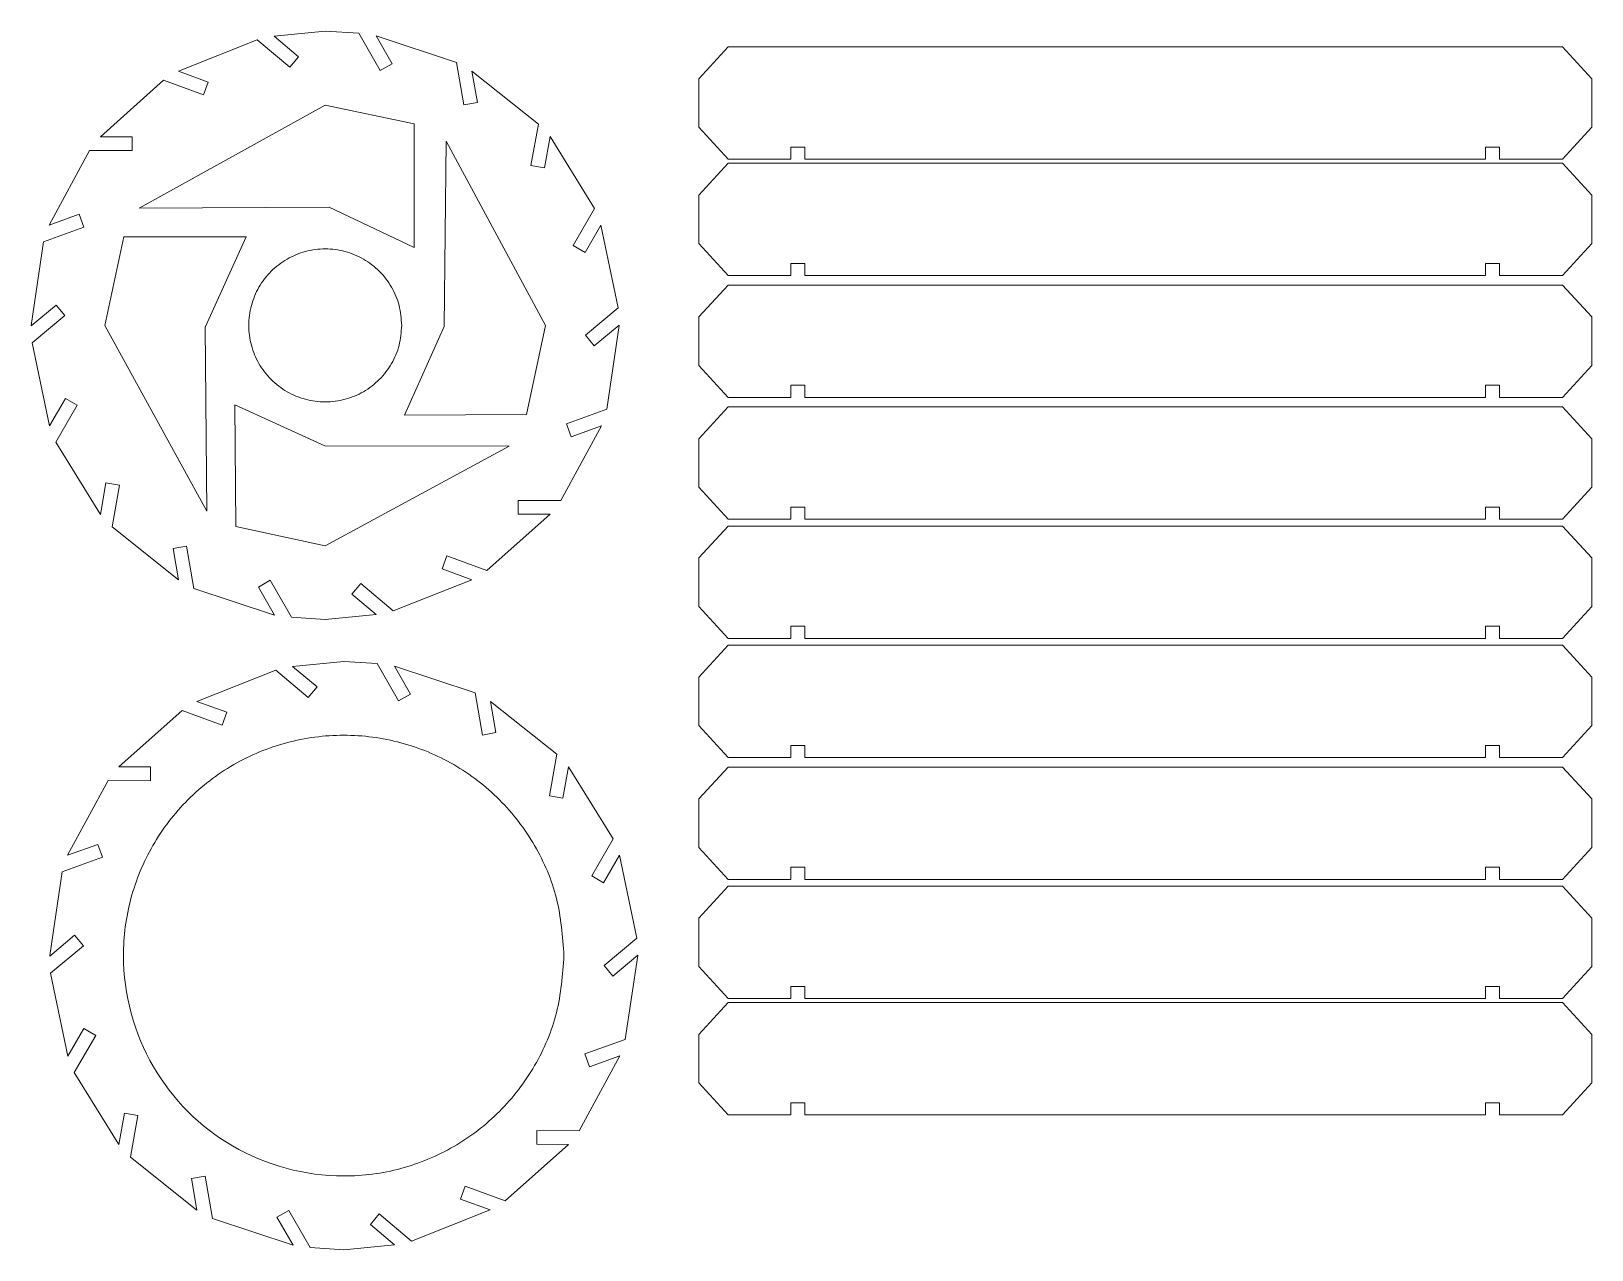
# Model space of a CAD drawing. Header units: millimetres. Extents: x -85 to 1339, y -587 to 117.
# Drawn here: x -85 to 817, y -587 to 117 of the extents above; entities that cross this region are included whole.
import ezdxf

# ---------------------------------------------------------------- set-up
doc = ezdxf.new("R2010")
doc.units = ezdxf.units.MM
doc.header["$MEASUREMENT"] = 0
doc.layers.add('Layer_1', color=7, linetype='Continuous')

msp = doc.modelspace()

# ---------------------------------------------------------------- linework, layer by layer
at = {"layer": 'Layer_1', "color": 5, "lineweight": 9}
for points in [[(85.2178, 117.0217), (85.2178, 117.0217), (55.7163, 114.1577), (55.7163, 114.1577), (55.7163, 114.1577), (55.7163, 114.1577), (69.8038, 102.2874), (69.8038, 102.2874), (69.8038, 102.2874), (69.8038, 102.2874), (64.696, 96.2249), (64.696, 96.2249), (64.696, 96.2249), (64.696, 96.2249), (45.91, 112.0545), (45.91, 112.0545), (45.91, 112.0545), (45.91, 112.0545), (0.4428, 93.9655), (0.4428, 93.9655), (0.4428, 93.9655), (0.4428, 93.9655), (17.6553, 87.6608), (17.6553, 87.6608), (17.6553, 87.6608), (17.6553, 87.6608), (14.9288, 80.217), (14.9288, 80.217), (14.9288, 80.217), (14.9288, 80.217), (-8.1509, 88.6717), (-8.1509, 88.6717), (-8.1509, 88.6717), (-8.1509, 88.6717), (-44.7322, 56.117), (-44.7322, 56.117), (-44.7322, 56.117), (-44.7322, 56.117), (-26.3447, 56.0795), (-26.3447, 56.0795), (-26.3447, 56.0795), (-26.3447, 56.0795), (-26.3603, 48.1514), (-26.3603, 48.1514), (-26.3603, 48.1514), (-26.3603, 48.1514), (-50.954, 48.2014), (-50.954, 48.2014), (-50.954, 48.2014), (-50.954, 48.2014), (-74.3446, 5.042), (-74.3446, 5.042), (-74.3446, 5.042), (-74.3446, 5.042), (-56.8884, 11.3545), (-56.8884, 11.3545), (-56.8884, 11.3545), (-56.8884, 11.3545), (-54.1931, 3.8998), (-54.1931, 3.8998), (-54.1931, 3.8998), (-54.1931, 3.8998), (-77.529, -4.5392), (-77.529, -4.5392), (-77.529, -4.5392), (-77.529, -4.5392), (-84.6806, -52.8767), (-84.6806, -52.8767), (-84.6806, -52.8767), (-84.6806, -52.8767), (-84.6665, -53.1298), (-84.6665, -53.1298), (-84.6665, -53.1298), (-84.6665, -53.1298), (-70.2946, -41.1205), (-70.2946, -41.1205), (-70.2946, -41.1205), (-70.2946, -41.1205), (-65.2118, -47.2033), (-65.2118, -47.2033), (-65.2118, -47.2033), (-65.2118, -47.2033), (-84.1196, -63.0033), (-84.1196, -63.0033), (-84.1196, -63.0033), (-84.1196, -63.0033), (-74.1446, -110.8752), (-74.1446, -110.8752), (-74.1446, -110.8752), (-74.1446, -110.8752), (-64.9446, -95.0158), (-64.9446, -95.0158), (-64.9446, -95.0158), (-64.9446, -95.0158), (-58.0884, -98.9939), (-58.0884, -98.9939), (-58.0884, -98.9939), (-58.0884, -98.9939), (-70.4946, -120.3814), (-70.4946, -120.3814), (-70.4946, -120.3814), (-70.4946, -120.3814), (-44.7321, -162.0361), (-44.7321, -162.0361), (-44.7321, -162.0361), (-44.7321, -162.0361), (-41.4837, -143.8314), (-41.4837, -143.8314), (-41.4837, -143.8314), (-41.4837, -143.8314), (-33.6806, -145.2236), (-33.6806, -145.2236), (-33.6806, -145.2236), (-33.6806, -145.2236), (-37.9774, -169.3064), (-37.9774, -169.3064), (-37.9774, -169.3064), (-37.9774, -169.3064), (0.4194, -199.8345), (0.4194, -199.8345), (0.4194, -199.8345), (0.4194, -199.8345), (-2.7431, -181.6783), (-2.7431, -181.6783), (-2.7431, -181.6783), (-2.7431, -181.6783), (5.0663, -180.3189), (5.0663, -180.3189), (5.0663, -180.3189), (5.0663, -180.3189), (9.3319, -204.7986), (9.3319, -204.7986), (9.3319, -204.7986), (9.3319, -204.7986), (55.9257, -220.2095), (55.9257, -220.2095), (55.9257, -220.2095), (55.9257, -220.2095), (46.6069, -203.9939), (46.6069, -203.9939), (46.6069, -203.9939), (46.6069, -203.9939), (53.4804, -200.0439), (53.4804, -200.0439), (53.4804, -200.0439), (53.4804, -200.0439), (65.7804, -221.4501), (65.7804, -221.4501), (65.7804, -221.4501), (65.7804, -221.4501), (85.2179, -222.7751), (85.2179, -222.7751), (85.2179, -222.7751), (85.2179, -222.7751), (114.6601, -219.9204), (114.6601, -219.9204), (114.6601, -219.9204), (114.6601, -219.9204), (100.6116, -208.083), (100.6116, -208.083), (100.6116, -208.083), (100.6116, -208.083), (105.721, -202.0204), (105.721, -202.0204), (105.721, -202.0204), (105.721, -202.0204), (124.4726, -217.822), (124.4726, -217.822), (124.4726, -217.822), (124.4726, -217.822), (169.9413, -199.7501), (169.9413, -199.7501), (169.9413, -199.7501), (169.9413, -199.7501), (152.7601, -193.4564), (152.7601, -193.4564), (152.7601, -193.4564), (152.7601, -193.4564), (155.4866, -186.0126), (155.4866, -186.0126), (155.4866, -186.0126), (155.4866, -186.0126), (178.5351, -194.4548), (178.5351, -194.4548), (178.5351, -194.4548), (178.5351, -194.4548), (215.1319, -161.9126), (215.1319, -161.9126), (215.1319, -161.9126), (215.1319, -161.9126), (196.7601, -161.8751), (196.7601, -161.8751), (196.7601, -161.8751), (196.7601, -161.8751), (196.7757, -153.947), (196.7757, -153.947), (196.7757, -153.947), (196.7757, -153.947), (221.3616, -153.997), (221.3616, -153.997), (221.3616, -153.997), (221.3616, -153.997), (244.7679, -110.8345), (244.7679, -110.8345), (244.7679, -110.8345), (244.7679, -110.8345), (227.3054, -117.1501), (227.3054, -117.1501), (227.3054, -117.1501), (227.3054, -117.1501), (224.6085, -109.6954), (224.6085, -109.6954), (224.6085, -109.6954), (224.6085, -109.6954), (247.9507, -101.2532), (247.9507, -101.2532), (247.9507, -101.2532), (247.9507, -101.2532), (255.1163, -52.8767), (255.1163, -52.8767), (255.1163, -52.8767), (255.1163, -52.8767), (255.1038, -52.6486), (255.1038, -52.6486), (255.1038, -52.6486), (255.1038, -52.6486), (240.7116, -64.6751), (240.7116, -64.6751), (240.7116, -64.6751), (240.7116, -64.6751), (235.6272, -58.5923), (235.6272, -58.5923), (235.6272, -58.5923), (235.6272, -58.5923), (254.5476, -42.7814), (254.5476, -42.7814), (254.5476, -42.7814), (254.5476, -42.7814), (244.5476, 5.0577), (244.5476, 5.0577), (244.5476, 5.0577), (244.5476, 5.0577), (235.3616, -10.7798), (235.3616, -10.7798), (235.3616, -10.7798), (235.3616, -10.7798), (228.5038, -6.8017), (228.5038, -6.8017), (228.5038, -6.8017), (228.5038, -6.8017), (240.896, 14.5608), (240.896, 14.5608), (240.896, 14.5608), (240.896, 14.5608), (215.1366, 56.1671), (215.1366, 56.1671), (215.1366, 56.1671), (215.1366, 56.1671), (211.9007, 38.0358), (211.9007, 38.0358), (211.9007, 38.0358), (211.9007, 38.0358), (204.096, 39.428), (204.096, 39.428), (204.096, 39.428), (204.096, 39.428), (208.3804, 63.4405), (208.3804, 63.4405), (208.3804, 63.4405), (208.3804, 63.4405), (170.0132, 93.9374), (170.0132, 93.9374), (170.0132, 93.9374), (170.0132, 93.9374), (173.1585, 75.8827), (173.1585, 75.8827), (173.1585, 75.8827), (173.1585, 75.8827), (165.3491, 74.5217), (165.3491, 74.5217), (165.3491, 74.5217), (165.3491, 74.5217), (161.1007, 98.9077), (161.1007, 98.9077), (161.1007, 98.9077), (161.1007, 98.9077), (114.5554, 114.3014), (114.5554, 114.3014), (114.5554, 114.3014), (114.5554, 114.3014), (123.8085, 98.1983), (123.8085, 98.1983), (123.8085, 98.1983), (123.8085, 98.1983), (116.935, 94.2483), (116.935, 94.2483), (116.935, 94.2483), (116.935, 94.2483), (104.5429, 115.8139), (104.5429, 115.8139), (104.5429, 115.8139), (104.5429, 115.8139), (85.2178, 117.0217), (85.2178, 117.0217), (85.2178, 117.0217), (85.2178, 117.0217), (85.2178, 117.0217), (85.2178, 117.0217)], [(95.8939, -246.9551), (95.8939, -246.9551), (66.3924, -249.8191), (66.3924, -249.8191), (66.3924, -249.8191), (66.3924, -249.8191), (80.4799, -261.6894), (80.4799, -261.6894), (80.4799, -261.6894), (80.4799, -261.6894), (75.3721, -267.7519), (75.3721, -267.7519), (75.3721, -267.7519), (75.3721, -267.7519), (56.5861, -251.9222), (56.5861, -251.9222), (56.5861, -251.9222), (56.5861, -251.9222), (11.1189, -270.0113), (11.1189, -270.0113), (11.1189, -270.0113), (11.1189, -270.0113), (28.3315, -276.316), (28.3315, -276.316), (28.3315, -276.316), (28.3315, -276.316), (25.6049, -283.7597), (25.6049, -283.7597), (25.6049, -283.7597), (25.6049, -283.7597), (2.5252, -275.3051), (2.5252, -275.3051), (2.5252, -275.3051), (2.5252, -275.3051), (-34.056, -307.8597), (-34.056, -307.8597), (-34.056, -307.8597), (-34.056, -307.8597), (-15.6685, -307.8973), (-15.6685, -307.8973), (-15.6685, -307.8973), (-15.6685, -307.8973), (-15.6841, -315.8254), (-15.6841, -315.8254), (-15.6841, -315.8254), (-15.6841, -315.8254), (-40.2779, -315.7754), (-40.2779, -315.7754), (-40.2779, -315.7754), (-40.2779, -315.7754), (-63.6685, -358.9348), (-63.6685, -358.9348), (-63.6685, -358.9348), (-63.6685, -358.9348), (-46.2123, -352.6223), (-46.2123, -352.6223), (-46.2123, -352.6223), (-46.2123, -352.6223), (-43.517, -360.077), (-43.517, -360.077), (-43.517, -360.077), (-43.517, -360.077), (-66.8529, -368.516), (-66.8529, -368.516), (-66.8529, -368.516), (-66.8529, -368.516), (-74.0045, -416.8535), (-74.0045, -416.8535), (-74.0045, -416.8535), (-74.0045, -416.8535), (-73.9904, -417.1066), (-73.9904, -417.1066), (-73.9904, -417.1066), (-73.9904, -417.1066), (-59.6185, -405.0973), (-59.6185, -405.0973), (-59.6185, -405.0973), (-59.6185, -405.0973), (-54.5357, -411.1801), (-54.5357, -411.1801), (-54.5357, -411.1801), (-54.5357, -411.1801), (-73.4435, -426.9801), (-73.4435, -426.9801), (-73.4435, -426.9801), (-73.4435, -426.9801), (-63.4685, -474.8519), (-63.4685, -474.8519), (-63.4685, -474.8519), (-63.4685, -474.8519), (-54.2685, -458.9926), (-54.2685, -458.9926), (-54.2685, -458.9926), (-54.2685, -458.9926), (-47.4123, -462.9707), (-47.4123, -462.9707), (-47.4123, -462.9707), (-47.4123, -462.9707), (-59.8185, -484.3582), (-59.8185, -484.3582), (-59.8185, -484.3582), (-59.8185, -484.3582), (-34.056, -526.0129), (-34.056, -526.0129), (-34.056, -526.0129), (-34.056, -526.0129), (-30.8076, -507.8082), (-30.8076, -507.8082), (-30.8076, -507.8082), (-30.8076, -507.8082), (-23.0044, -509.2004), (-23.0044, -509.2004), (-23.0044, -509.2004), (-23.0044, -509.2004), (-27.3013, -533.2832), (-27.3013, -533.2832), (-27.3013, -533.2832), (-27.3013, -533.2832), (11.0956, -563.8114), (11.0956, -563.8114), (11.0956, -563.8114), (11.0956, -563.8114), (7.9331, -545.655), (7.9331, -545.655), (7.9331, -545.655), (7.9331, -545.655), (15.7424, -544.2957), (15.7424, -544.2957), (15.7424, -544.2957), (15.7424, -544.2957), (20.0081, -568.7754), (20.0081, -568.7754), (20.0081, -568.7754), (20.0081, -568.7754), (66.6018, -584.1863), (66.6018, -584.1863), (66.6018, -584.1863), (66.6018, -584.1863), (57.2831, -567.9707), (57.2831, -567.9707), (57.2831, -567.9707), (57.2831, -567.9707), (64.1565, -564.0207), (64.1565, -564.0207), (64.1565, -564.0207), (64.1565, -564.0207), (76.4565, -585.427), (76.4565, -585.427), (76.4565, -585.427), (76.4565, -585.427), (95.894, -586.7519), (95.894, -586.7519), (95.894, -586.7519), (95.894, -586.7519), (125.3362, -583.8973), (125.3362, -583.8973), (125.3362, -583.8973), (125.3362, -583.8973), (111.2877, -572.0598), (111.2877, -572.0598), (111.2877, -572.0598), (111.2877, -572.0598), (116.3971, -565.9973), (116.3971, -565.9973), (116.3971, -565.9973), (116.3971, -565.9973), (135.1487, -581.7988), (135.1487, -581.7988), (135.1487, -581.7988), (135.1487, -581.7988), (180.6174, -563.727), (180.6174, -563.727), (180.6174, -563.727), (180.6174, -563.727), (163.4362, -557.4332), (163.4362, -557.4332), (163.4362, -557.4332), (163.4362, -557.4332), (166.1627, -549.9894), (166.1627, -549.9894), (166.1627, -549.9894), (166.1627, -549.9894), (189.2112, -558.4316), (189.2112, -558.4316), (189.2112, -558.4316), (189.2112, -558.4316), (225.8081, -525.8894), (225.8081, -525.8894), (225.8081, -525.8894), (225.8081, -525.8894), (207.4362, -525.8518), (207.4362, -525.8518), (207.4362, -525.8518), (207.4362, -525.8518), (207.4518, -517.9237), (207.4518, -517.9237), (207.4518, -517.9237), (207.4518, -517.9237), (232.0377, -517.9733), (232.0377, -517.9733), (232.0377, -517.9733), (232.0377, -517.9733), (255.444, -474.8108), (255.444, -474.8108), (255.444, -474.8108), (255.444, -474.8108), (237.9815, -481.1265), (237.9815, -481.1265), (237.9815, -481.1265), (237.9815, -481.1265), (235.2846, -473.6718), (235.2846, -473.6718), (235.2846, -473.6718), (235.2846, -473.6718), (258.6268, -465.2296), (258.6268, -465.2296), (258.6268, -465.2296), (258.6268, -465.2296), (265.7924, -416.853), (265.7924, -416.853), (265.7924, -416.853), (265.7924, -416.853), (265.7799, -416.6249), (265.7799, -416.6249), (265.7799, -416.6249), (265.7799, -416.6249), (251.3877, -428.6514), (251.3877, -428.6514), (251.3877, -428.6514), (251.3877, -428.6514), (246.3034, -422.5686), (246.3034, -422.5686), (246.3034, -422.5686), (246.3034, -422.5686), (265.2237, -406.7577), (265.2237, -406.7577), (265.2237, -406.7577), (265.2237, -406.7577), (255.2237, -358.9186), (255.2237, -358.9186), (255.2237, -358.9186), (255.2237, -358.9186), (246.0377, -374.7561), (246.0377, -374.7561), (246.0377, -374.7561), (246.0377, -374.7561), (239.1799, -370.778), (239.1799, -370.778), (239.1799, -370.778), (239.1799, -370.778), (251.5721, -349.4155), (251.5721, -349.4155), (251.5721, -349.4155), (251.5721, -349.4155), (225.8127, -307.8093), (225.8127, -307.8093), (225.8127, -307.8093), (225.8127, -307.8093), (222.5768, -325.9405), (222.5768, -325.9405), (222.5768, -325.9405), (222.5768, -325.9405), (214.7721, -324.5483), (214.7721, -324.5483), (214.7721, -324.5483), (214.7721, -324.5483), (219.0565, -300.5358), (219.0565, -300.5358), (219.0565, -300.5358), (219.0565, -300.5358), (180.6893, -270.0394), (180.6893, -270.0394), (180.6893, -270.0394), (180.6893, -270.0394), (183.8346, -288.0941), (183.8346, -288.0941), (183.8346, -288.0941), (183.8346, -288.0941), (176.0252, -289.4551), (176.0252, -289.4551), (176.0252, -289.4551), (176.0252, -289.4551), (171.7768, -265.0691), (171.7768, -265.0691), (171.7768, -265.0691), (171.7768, -265.0691), (125.2315, -249.6754), (125.2315, -249.6754), (125.2315, -249.6754), (125.2315, -249.6754), (134.4846, -265.7785), (134.4846, -265.7785), (134.4846, -265.7785), (134.4846, -265.7785), (127.6112, -269.7285), (127.6112, -269.7285), (127.6112, -269.7285), (127.6112, -269.7285), (115.219, -248.1629), (115.219, -248.1629), (115.219, -248.1629), (115.219, -248.1629), (95.8939, -246.9551), (95.8939, -246.9551), (95.8939, -246.9551), (95.8939, -246.9551), (95.8939, -246.9551), (95.8939, -246.9551)]]:
    msp.add_open_spline(points, degree=3, knots=[0, 0, 0, 0, 0.01282051, 0.01282051, 0.01282051, 0.01282051, 0.02564103, 0.02564103, 0.02564103, 0.02564103, 0.03846154, 0.03846154, 0.03846154, 0.03846154, 0.05128205, 0.05128205, 0.05128205, 0.05128205, 0.06410256, 0.06410256, 0.06410256, 0.06410256, 0.07692308, 0.07692308, 0.07692308, 0.07692308, 0.08974359, 0.08974359, 0.08974359, 0.08974359, 0.1025641, 0.1025641, 0.1025641, 0.1025641, 0.11538462, 0.11538462, 0.11538462, 0.11538462, 0.12820513, 0.12820513, 0.12820513, 0.12820513, 0.14102564, 0.14102564, 0.14102564, 0.14102564, 0.15384615, 0.15384615, 0.15384615, 0.15384615, 0.16666667, 0.16666667, 0.16666667, 0.16666667, 0.17948718, 0.17948718, 0.17948718, 0.17948718, 0.19230769, 0.19230769, 0.19230769, 0.19230769, 0.20512821, 0.20512821, 0.20512821, 0.20512821, 0.21794872, 0.21794872, 0.21794872, 0.21794872, 0.23076923, 0.23076923, 0.23076923, 0.23076923, 0.24358974, 0.24358974, 0.24358974, 0.24358974, 0.25641026, 0.25641026, 0.25641026, 0.25641026, 0.26923077, 0.26923077, 0.26923077, 0.26923077, 0.28205128, 0.28205128, 0.28205128, 0.28205128, 0.29487179, 0.29487179, 0.29487179, 0.29487179, 0.30769231, 0.30769231, 0.30769231, 0.30769231, 0.32051282, 0.32051282, 0.32051282, 0.32051282, 0.33333333, 0.33333333, 0.33333333, 0.33333333, 0.34615385, 0.34615385, 0.34615385, 0.34615385, 0.35897436, 0.35897436, 0.35897436, 0.35897436, 0.37179487, 0.37179487, 0.37179487, 0.37179487, 0.38461538, 0.38461538, 0.38461538, 0.38461538, 0.3974359, 0.3974359, 0.3974359, 0.3974359, 0.41025641, 0.41025641, 0.41025641, 0.41025641, 0.42307692, 0.42307692, 0.42307692, 0.42307692, 0.43589744, 0.43589744, 0.43589744, 0.43589744, 0.44871795, 0.44871795, 0.44871795, 0.44871795, 0.46153846, 0.46153846, 0.46153846, 0.46153846, 0.47435897, 0.47435897, 0.47435897, 0.47435897, 0.48717949, 0.48717949, 0.48717949, 0.48717949, 0.5, 0.5, 0.5, 0.5, 0.51282051, 0.51282051, 0.51282051, 0.51282051, 0.52564103, 0.52564103, 0.52564103, 0.52564103, 0.53846154, 0.53846154, 0.53846154, 0.53846154, 0.55128205, 0.55128205, 0.55128205, 0.55128205, 0.56410256, 0.56410256, 0.56410256, 0.56410256, 0.57692308, 0.57692308, 0.57692308, 0.57692308, 0.58974359, 0.58974359, 0.58974359, 0.58974359, 0.6025641, 0.6025641, 0.6025641, 0.6025641, 0.61538462, 0.61538462, 0.61538462, 0.61538462, 0.62820513, 0.62820513, 0.62820513, 0.62820513, 0.64102564, 0.64102564, 0.64102564, 0.64102564, 0.65384615, 0.65384615, 0.65384615, 0.65384615, 0.66666667, 0.66666667, 0.66666667, 0.66666667, 0.67948718, 0.67948718, 0.67948718, 0.67948718, 0.69230769, 0.69230769, 0.69230769, 0.69230769, 0.70512821, 0.70512821, 0.70512821, 0.70512821, 0.71794872, 0.71794872, 0.71794872, 0.71794872, 0.73076923, 0.73076923, 0.73076923, 0.73076923, 0.74358974, 0.74358974, 0.74358974, 0.74358974, 0.75641026, 0.75641026, 0.75641026, 0.75641026, 0.76923077, 0.76923077, 0.76923077, 0.76923077, 0.78205128, 0.78205128, 0.78205128, 0.78205128, 0.79487179, 0.79487179, 0.79487179, 0.79487179, 0.80769231, 0.80769231, 0.80769231, 0.80769231, 0.82051282, 0.82051282, 0.82051282, 0.82051282, 0.83333333, 0.83333333, 0.83333333, 0.83333333, 0.84615385, 0.84615385, 0.84615385, 0.84615385, 0.85897436, 0.85897436, 0.85897436, 0.85897436, 0.87179487, 0.87179487, 0.87179487, 0.87179487, 0.88461538, 0.88461538, 0.88461538, 0.88461538, 0.8974359, 0.8974359, 0.8974359, 0.8974359, 0.91025641, 0.91025641, 0.91025641, 0.91025641, 0.92307692, 0.92307692, 0.92307692, 0.92307692, 0.93589744, 0.93589744, 0.93589744, 0.93589744, 0.94871795, 0.94871795, 0.94871795, 0.94871795, 0.96153846, 0.96153846, 0.96153846, 0.96153846, 0.97435897, 0.97435897, 0.97435897, 0.97435897, 1, 1, 1, 1], dxfattribs=at)
at = {"layer": 'Layer_1', "lineweight": 9}
for points, knots in [([(800.1415, 43.1731), (800.1415, 43.1731), (817.09, 61.6169), (817.09, 61.6169), (817.09, 61.6169), (817.09, 61.6169), (817.09, 89.595), (817.09, 89.595), (817.09, 89.595), (817.09, 89.595), (800.1415, 108.0387), (800.1415, 108.0387), (800.1415, 108.0387), (800.1415, 108.0387), (318.0133, 108.0387), (318.0133, 108.0387), (318.0133, 108.0387), (318.0133, 108.0387), (301.0664, 89.595), (301.0664, 89.595), (301.0664, 89.595), (301.0664, 89.595), (301.0664, 61.6169), (301.0664, 61.6169), (301.0664, 61.6169), (301.0664, 61.6169), (318.0133, 43.1731), (318.0133, 43.1731), (318.0133, 43.1731), (318.0133, 43.1731), (354.1867, 43.1731), (354.1867, 43.1731), (354.1867, 43.1731), (354.1867, 43.1731), (354.1867, 50.1559), (354.1867, 50.1559), (354.1867, 50.1559), (354.1867, 50.1559), (362.4258, 50.1559), (362.4258, 50.1559), (362.4258, 50.1559), (362.4258, 50.1559), (362.4258, 43.1731), (362.4258, 43.1731), (362.4258, 43.1731), (362.4258, 43.1731), (755.5837, 43.1731), (755.5837, 43.1731), (755.5837, 43.1731), (755.5837, 43.1731), (755.5837, 50.1559), (755.5837, 50.1559), (755.5837, 50.1559), (755.5837, 50.1559), (763.8212, 50.1559), (763.8212, 50.1559), (763.8212, 50.1559), (763.8212, 50.1559), (763.8212, 43.1731), (763.8212, 43.1731), (763.8212, 43.1731), (763.8212, 43.1731), (800.1415, 43.1731), (800.1415, 43.1731), (800.1415, 43.1731), (800.1415, 43.1731), (800.1415, 43.1731), (800.1415, 43.1731)], [0, 0, 0, 0, 0.05555556, 0.05555556, 0.05555556, 0.05555556, 0.11111111, 0.11111111, 0.11111111, 0.11111111, 0.16666667, 0.16666667, 0.16666667, 0.16666667, 0.22222222, 0.22222222, 0.22222222, 0.22222222, 0.27777778, 0.27777778, 0.27777778, 0.27777778, 0.33333333, 0.33333333, 0.33333333, 0.33333333, 0.38888889, 0.38888889, 0.38888889, 0.38888889, 0.44444444, 0.44444444, 0.44444444, 0.44444444, 0.5, 0.5, 0.5, 0.5, 0.55555556, 0.55555556, 0.55555556, 0.55555556, 0.61111111, 0.61111111, 0.61111111, 0.61111111, 0.66666667, 0.66666667, 0.66666667, 0.66666667, 0.72222222, 0.72222222, 0.72222222, 0.72222222, 0.77777778, 0.77777778, 0.77777778, 0.77777778, 0.83333333, 0.83333333, 0.83333333, 0.83333333, 0.88888889, 0.88888889, 0.88888889, 0.88888889, 1, 1, 1, 1]), ([(85.2178, 74.4077), (85.2178, 74.4077), (-22.3525, 14.8874), (-22.3525, 14.8874), (-22.3525, 14.8874), (-22.3525, 14.8874), (87.4944, 15.4796), (87.4944, 15.4796), (87.4944, 15.4796), (87.4944, 15.4796), (87.4944, 15.3592), (87.4944, 15.3592), (87.4944, 15.3592), (87.4944, 15.3592), (136.6475, -7.9689), (136.6475, -7.9689), (136.6475, -7.9689), (136.6475, -7.9689), (136.6475, 63.4608), (136.6475, 63.4608), (136.6475, 63.4608), (136.6475, 63.4608), (85.2178, 74.4077), (85.2178, 74.4077), (85.2178, 74.4077), (85.2178, 74.4077), (85.2178, 74.4077), (85.2178, 74.4077)], [0, 0, 0, 0, 0.125, 0.125, 0.125, 0.125, 0.25, 0.25, 0.25, 0.25, 0.375, 0.375, 0.375, 0.375, 0.5, 0.5, 0.5, 0.5, 0.625, 0.625, 0.625, 0.625, 0.75, 0.75, 0.75, 0.75, 1, 1, 1, 1]), ([(155.0413, 53.4311), (155.0413, 53.4311), (153.9569, -53.5236), (153.9569, -53.5236), (153.9569, -53.5236), (153.9569, -53.5236), (130.9835, -104.8064), (130.9835, -104.8064), (130.9835, -104.8064), (130.9835, -104.8064), (201.5741, -104.2689), (201.5741, -104.2689), (201.5741, -104.2689), (201.5741, -104.2689), (212.5038, -52.8767), (212.5038, -52.8767), (212.5038, -52.8767), (212.5038, -52.8767), (155.0413, 53.4311), (155.0413, 53.4311), (155.0413, 53.4311), (155.0413, 53.4311), (155.0413, 53.4311), (155.0413, 53.4311)], [0, 0, 0, 0, 0.14285714, 0.14285714, 0.14285714, 0.14285714, 0.28571429, 0.28571429, 0.28571429, 0.28571429, 0.42857143, 0.42857143, 0.42857143, 0.42857143, 0.57142857, 0.57142857, 0.57142857, 0.57142857, 0.71428571, 0.71428571, 0.71428571, 0.71428571, 1, 1, 1, 1]), ([(800.1415, -24.0269), (800.1415, -24.0269), (817.09, -5.5831), (817.09, -5.5831), (817.09, -5.5831), (817.09, -5.5831), (817.09, 22.395), (817.09, 22.395), (817.09, 22.395), (817.09, 22.395), (800.1415, 40.8387), (800.1415, 40.8387), (800.1415, 40.8387), (800.1415, 40.8387), (318.0133, 40.8387), (318.0133, 40.8387), (318.0133, 40.8387), (318.0133, 40.8387), (301.0664, 22.395), (301.0664, 22.395), (301.0664, 22.395), (301.0664, 22.395), (301.0664, -5.5831), (301.0664, -5.5831), (301.0664, -5.5831), (301.0664, -5.5831), (318.0133, -24.0269), (318.0133, -24.0269), (318.0133, -24.0269), (318.0133, -24.0269), (354.1867, -24.0269), (354.1867, -24.0269), (354.1867, -24.0269), (354.1867, -24.0269), (354.1867, -17.0441), (354.1867, -17.0441), (354.1867, -17.0441), (354.1867, -17.0441), (362.4258, -17.0441), (362.4258, -17.0441), (362.4258, -17.0441), (362.4258, -17.0441), (362.4258, -24.0269), (362.4258, -24.0269), (362.4258, -24.0269), (362.4258, -24.0269), (755.5837, -24.0269), (755.5837, -24.0269), (755.5837, -24.0269), (755.5837, -24.0269), (755.5837, -17.0441), (755.5837, -17.0441), (755.5837, -17.0441), (755.5837, -17.0441), (763.8212, -17.0441), (763.8212, -17.0441), (763.8212, -17.0441), (763.8212, -17.0441), (763.8212, -24.0269), (763.8212, -24.0269), (763.8212, -24.0269), (763.8212, -24.0269), (800.1415, -24.0269), (800.1415, -24.0269), (800.1415, -24.0269), (800.1415, -24.0269), (800.1415, -24.0269), (800.1415, -24.0269)], [0, 0, 0, 0, 0.05555556, 0.05555556, 0.05555556, 0.05555556, 0.11111111, 0.11111111, 0.11111111, 0.11111111, 0.16666667, 0.16666667, 0.16666667, 0.16666667, 0.22222222, 0.22222222, 0.22222222, 0.22222222, 0.27777778, 0.27777778, 0.27777778, 0.27777778, 0.33333333, 0.33333333, 0.33333333, 0.33333333, 0.38888889, 0.38888889, 0.38888889, 0.38888889, 0.44444444, 0.44444444, 0.44444444, 0.44444444, 0.5, 0.5, 0.5, 0.5, 0.55555556, 0.55555556, 0.55555556, 0.55555556, 0.61111111, 0.61111111, 0.61111111, 0.61111111, 0.66666667, 0.66666667, 0.66666667, 0.66666667, 0.72222222, 0.72222222, 0.72222222, 0.72222222, 0.77777778, 0.77777778, 0.77777778, 0.77777778, 0.83333333, 0.83333333, 0.83333333, 0.83333333, 0.88888889, 0.88888889, 0.88888889, 0.88888889, 1, 1, 1, 1]), ([(-31.2525, -1.722), (-31.2525, -1.722), (-42.0681, -52.8767), (-42.0681, -52.8767), (-42.0681, -52.8767), (-42.0681, -52.8767), (16.8757, -160.0939), (16.8757, -160.0939), (16.8757, -160.0939), (16.8757, -160.0939), (15.7944, -53.7001), (15.7944, -53.7001), (15.7944, -53.7001), (15.7944, -53.7001), (16.0788, -53.7001), (16.0788, -53.7001), (16.0788, -53.7001), (16.0788, -53.7001), (16.0694, -53.5236), (16.0694, -53.5236), (16.0694, -53.5236), (16.0694, -53.5236), (39.5991, -1.722), (39.5991, -1.722), (39.5991, -1.722), (39.5991, -1.722), (-31.2525, -1.722), (-31.2525, -1.722), (-31.2525, -1.722), (-31.2525, -1.722), (-31.2525, -1.722), (-31.2525, -1.722), (-31.2525, -1.722), (-31.2525, -1.722), (-31.2525, -1.722), (-31.2525, -1.722)], [0, 0, 0, 0, 0.1, 0.1, 0.1, 0.1, 0.2, 0.2, 0.2, 0.2, 0.3, 0.3, 0.3, 0.3, 0.4, 0.4, 0.4, 0.4, 0.5, 0.5, 0.5, 0.5, 0.6, 0.6, 0.6, 0.6, 0.7, 0.7, 0.7, 0.7, 0.8, 0.8, 0.8, 0.8, 1, 1, 1, 1]), ([(800.1415, -94.4269), (800.1415, -94.4269), (817.09, -75.9831), (817.09, -75.9831), (817.09, -75.9831), (817.09, -75.9831), (817.09, -48.005), (817.09, -48.005), (817.09, -48.005), (817.09, -48.005), (800.1415, -29.5613), (800.1415, -29.5613), (800.1415, -29.5613), (800.1415, -29.5613), (318.0133, -29.5613), (318.0133, -29.5613), (318.0133, -29.5613), (318.0133, -29.5613), (301.0664, -48.005), (301.0664, -48.005), (301.0664, -48.005), (301.0664, -48.005), (301.0664, -75.9831), (301.0664, -75.9831), (301.0664, -75.9831), (301.0664, -75.9831), (318.0133, -94.4269), (318.0133, -94.4269), (318.0133, -94.4269), (318.0133, -94.4269), (354.1867, -94.4269), (354.1867, -94.4269), (354.1867, -94.4269), (354.1867, -94.4269), (354.1867, -87.4441), (354.1867, -87.4441), (354.1867, -87.4441), (354.1867, -87.4441), (362.4258, -87.4441), (362.4258, -87.4441), (362.4258, -87.4441), (362.4258, -87.4441), (362.4258, -94.4269), (362.4258, -94.4269), (362.4258, -94.4269), (362.4258, -94.4269), (755.5837, -94.4269), (755.5837, -94.4269), (755.5837, -94.4269), (755.5837, -94.4269), (755.5837, -87.4441), (755.5837, -87.4441), (755.5837, -87.4441), (755.5837, -87.4441), (763.8212, -87.4441), (763.8212, -87.4441), (763.8212, -87.4441), (763.8212, -87.4441), (763.8212, -94.4269), (763.8212, -94.4269), (763.8212, -94.4269), (763.8212, -94.4269), (800.1415, -94.4269), (800.1415, -94.4269), (800.1415, -94.4269), (800.1415, -94.4269), (800.1415, -94.4269), (800.1415, -94.4269)], [0, 0, 0, 0, 0.05555556, 0.05555556, 0.05555556, 0.05555556, 0.11111111, 0.11111111, 0.11111111, 0.11111111, 0.16666667, 0.16666667, 0.16666667, 0.16666667, 0.22222222, 0.22222222, 0.22222222, 0.22222222, 0.27777778, 0.27777778, 0.27777778, 0.27777778, 0.33333333, 0.33333333, 0.33333333, 0.33333333, 0.38888889, 0.38888889, 0.38888889, 0.38888889, 0.44444444, 0.44444444, 0.44444444, 0.44444444, 0.5, 0.5, 0.5, 0.5, 0.55555556, 0.55555556, 0.55555556, 0.55555556, 0.61111111, 0.61111111, 0.61111111, 0.61111111, 0.66666667, 0.66666667, 0.66666667, 0.66666667, 0.72222222, 0.72222222, 0.72222222, 0.72222222, 0.77777778, 0.77777778, 0.77777778, 0.77777778, 0.83333333, 0.83333333, 0.83333333, 0.83333333, 0.88888889, 0.88888889, 0.88888889, 0.88888889, 1, 1, 1, 1]), ([(32.996, -98.7064), (32.996, -98.7064), (33.56, -169.1048), (33.56, -169.1048), (33.56, -169.1048), (33.56, -169.1048), (85.2178, -180.1626), (85.2178, -180.1626), (85.2178, -180.1626), (85.2178, -180.1626), (191.5757, -122.6204), (191.5757, -122.6204), (191.5757, -122.6204), (191.5757, -122.6204), (85.0132, -122.4658), (85.0132, -122.4658), (85.0132, -122.4658), (85.0132, -122.4658), (32.996, -98.7064), (32.996, -98.7064), (32.996, -98.7064), (32.996, -98.7064), (32.996, -98.7064), (32.996, -98.7064)], [0, 0, 0, 0, 0.14285714, 0.14285714, 0.14285714, 0.14285714, 0.28571429, 0.28571429, 0.28571429, 0.28571429, 0.42857143, 0.42857143, 0.42857143, 0.42857143, 0.57142857, 0.57142857, 0.57142857, 0.57142857, 0.71428571, 0.71428571, 0.71428571, 0.71428571, 1, 1, 1, 1]), ([(800.1415, -164.8269), (800.1415, -164.8269), (817.09, -146.3831), (817.09, -146.3831), (817.09, -146.3831), (817.09, -146.3831), (817.09, -118.405), (817.09, -118.405), (817.09, -118.405), (817.09, -118.405), (800.1415, -99.9613), (800.1415, -99.9613), (800.1415, -99.9613), (800.1415, -99.9613), (318.0133, -99.9613), (318.0133, -99.9613), (318.0133, -99.9613), (318.0133, -99.9613), (301.0664, -118.405), (301.0664, -118.405), (301.0664, -118.405), (301.0664, -118.405), (301.0664, -146.3831), (301.0664, -146.3831), (301.0664, -146.3831), (301.0664, -146.3831), (318.0133, -164.8269), (318.0133, -164.8269), (318.0133, -164.8269), (318.0133, -164.8269), (354.1867, -164.8269), (354.1867, -164.8269), (354.1867, -164.8269), (354.1867, -164.8269), (354.1867, -157.8441), (354.1867, -157.8441), (354.1867, -157.8441), (354.1867, -157.8441), (362.4258, -157.8441), (362.4258, -157.8441), (362.4258, -157.8441), (362.4258, -157.8441), (362.4258, -164.8269), (362.4258, -164.8269), (362.4258, -164.8269), (362.4258, -164.8269), (755.5837, -164.8269), (755.5837, -164.8269), (755.5837, -164.8269), (755.5837, -164.8269), (755.5837, -157.8441), (755.5837, -157.8441), (755.5837, -157.8441), (755.5837, -157.8441), (763.8212, -157.8441), (763.8212, -157.8441), (763.8212, -157.8441), (763.8212, -157.8441), (763.8212, -164.8269), (763.8212, -164.8269), (763.8212, -164.8269), (763.8212, -164.8269), (800.1415, -164.8269), (800.1415, -164.8269), (800.1415, -164.8269), (800.1415, -164.8269), (800.1415, -164.8269), (800.1415, -164.8269)], [0, 0, 0, 0, 0.05555556, 0.05555556, 0.05555556, 0.05555556, 0.11111111, 0.11111111, 0.11111111, 0.11111111, 0.16666667, 0.16666667, 0.16666667, 0.16666667, 0.22222222, 0.22222222, 0.22222222, 0.22222222, 0.27777778, 0.27777778, 0.27777778, 0.27777778, 0.33333333, 0.33333333, 0.33333333, 0.33333333, 0.38888889, 0.38888889, 0.38888889, 0.38888889, 0.44444444, 0.44444444, 0.44444444, 0.44444444, 0.5, 0.5, 0.5, 0.5, 0.55555556, 0.55555556, 0.55555556, 0.55555556, 0.61111111, 0.61111111, 0.61111111, 0.61111111, 0.66666667, 0.66666667, 0.66666667, 0.66666667, 0.72222222, 0.72222222, 0.72222222, 0.72222222, 0.77777778, 0.77777778, 0.77777778, 0.77777778, 0.83333333, 0.83333333, 0.83333333, 0.83333333, 0.88888889, 0.88888889, 0.88888889, 0.88888889, 1, 1, 1, 1]), ([(800.1415, -233.6269), (800.1415, -233.6269), (817.09, -215.1831), (817.09, -215.1831), (817.09, -215.1831), (817.09, -215.1831), (817.09, -187.205), (817.09, -187.205), (817.09, -187.205), (817.09, -187.205), (800.1415, -168.7613), (800.1415, -168.7613), (800.1415, -168.7613), (800.1415, -168.7613), (318.0133, -168.7613), (318.0133, -168.7613), (318.0133, -168.7613), (318.0133, -168.7613), (301.0664, -187.205), (301.0664, -187.205), (301.0664, -187.205), (301.0664, -187.205), (301.0664, -215.1831), (301.0664, -215.1831), (301.0664, -215.1831), (301.0664, -215.1831), (318.0133, -233.6269), (318.0133, -233.6269), (318.0133, -233.6269), (318.0133, -233.6269), (354.1867, -233.6269), (354.1867, -233.6269), (354.1867, -233.6269), (354.1867, -233.6269), (354.1867, -226.6441), (354.1867, -226.6441), (354.1867, -226.6441), (354.1867, -226.6441), (362.4258, -226.6441), (362.4258, -226.6441), (362.4258, -226.6441), (362.4258, -226.6441), (362.4258, -233.6269), (362.4258, -233.6269), (362.4258, -233.6269), (362.4258, -233.6269), (755.5837, -233.6269), (755.5837, -233.6269), (755.5837, -233.6269), (755.5837, -233.6269), (755.5837, -226.6441), (755.5837, -226.6441), (755.5837, -226.6441), (755.5837, -226.6441), (763.8212, -226.6441), (763.8212, -226.6441), (763.8212, -226.6441), (763.8212, -226.6441), (763.8212, -233.6269), (763.8212, -233.6269), (763.8212, -233.6269), (763.8212, -233.6269), (800.1415, -233.6269), (800.1415, -233.6269), (800.1415, -233.6269), (800.1415, -233.6269), (800.1415, -233.6269), (800.1415, -233.6269)], [0, 0, 0, 0, 0.05555556, 0.05555556, 0.05555556, 0.05555556, 0.11111111, 0.11111111, 0.11111111, 0.11111111, 0.16666667, 0.16666667, 0.16666667, 0.16666667, 0.22222222, 0.22222222, 0.22222222, 0.22222222, 0.27777778, 0.27777778, 0.27777778, 0.27777778, 0.33333333, 0.33333333, 0.33333333, 0.33333333, 0.38888889, 0.38888889, 0.38888889, 0.38888889, 0.44444444, 0.44444444, 0.44444444, 0.44444444, 0.5, 0.5, 0.5, 0.5, 0.55555556, 0.55555556, 0.55555556, 0.55555556, 0.61111111, 0.61111111, 0.61111111, 0.61111111, 0.66666667, 0.66666667, 0.66666667, 0.66666667, 0.72222222, 0.72222222, 0.72222222, 0.72222222, 0.77777778, 0.77777778, 0.77777778, 0.77777778, 0.83333333, 0.83333333, 0.83333333, 0.83333333, 0.88888889, 0.88888889, 0.88888889, 0.88888889, 1, 1, 1, 1]), ([(800.1415, -302.4269), (800.1415, -302.4269), (817.09, -283.9831), (817.09, -283.9831), (817.09, -283.9831), (817.09, -283.9831), (817.09, -256.005), (817.09, -256.005), (817.09, -256.005), (817.09, -256.005), (800.1415, -237.5613), (800.1415, -237.5613), (800.1415, -237.5613), (800.1415, -237.5613), (318.0133, -237.5613), (318.0133, -237.5613), (318.0133, -237.5613), (318.0133, -237.5613), (301.0664, -256.005), (301.0664, -256.005), (301.0664, -256.005), (301.0664, -256.005), (301.0664, -283.9831), (301.0664, -283.9831), (301.0664, -283.9831), (301.0664, -283.9831), (318.0133, -302.4269), (318.0133, -302.4269), (318.0133, -302.4269), (318.0133, -302.4269), (354.1867, -302.4269), (354.1867, -302.4269), (354.1867, -302.4269), (354.1867, -302.4269), (354.1867, -295.4441), (354.1867, -295.4441), (354.1867, -295.4441), (354.1867, -295.4441), (362.4258, -295.4441), (362.4258, -295.4441), (362.4258, -295.4441), (362.4258, -295.4441), (362.4258, -302.4269), (362.4258, -302.4269), (362.4258, -302.4269), (362.4258, -302.4269), (755.5837, -302.4269), (755.5837, -302.4269), (755.5837, -302.4269), (755.5837, -302.4269), (755.5837, -295.4441), (755.5837, -295.4441), (755.5837, -295.4441), (755.5837, -295.4441), (763.8212, -295.4441), (763.8212, -295.4441), (763.8212, -295.4441), (763.8212, -295.4441), (763.8212, -302.4269), (763.8212, -302.4269), (763.8212, -302.4269), (763.8212, -302.4269), (800.1415, -302.4269), (800.1415, -302.4269), (800.1415, -302.4269), (800.1415, -302.4269), (800.1415, -302.4269), (800.1415, -302.4269)], [0, 0, 0, 0, 0.05555556, 0.05555556, 0.05555556, 0.05555556, 0.11111111, 0.11111111, 0.11111111, 0.11111111, 0.16666667, 0.16666667, 0.16666667, 0.16666667, 0.22222222, 0.22222222, 0.22222222, 0.22222222, 0.27777778, 0.27777778, 0.27777778, 0.27777778, 0.33333333, 0.33333333, 0.33333333, 0.33333333, 0.38888889, 0.38888889, 0.38888889, 0.38888889, 0.44444444, 0.44444444, 0.44444444, 0.44444444, 0.5, 0.5, 0.5, 0.5, 0.55555556, 0.55555556, 0.55555556, 0.55555556, 0.61111111, 0.61111111, 0.61111111, 0.61111111, 0.66666667, 0.66666667, 0.66666667, 0.66666667, 0.72222222, 0.72222222, 0.72222222, 0.72222222, 0.77777778, 0.77777778, 0.77777778, 0.77777778, 0.83333333, 0.83333333, 0.83333333, 0.83333333, 0.88888889, 0.88888889, 0.88888889, 0.88888889, 1, 1, 1, 1]), ([(223.1795, -416.8539), (222.331, -427.9924), (221.4824, -439.1309), (218.8186, -449.8874), (218.8186, -449.8874), (216.1769, -460.5549), (211.7498, -470.8466), (206.1731, -480.4165), (206.1731, -480.4165), (200.5498, -490.0661), (193.7577, -498.9818), (185.8985, -506.8583), (185.8985, -506.8583), (178.0393, -514.7348), (169.1131, -521.5722), (159.4566, -527.1329), (159.4566, -527.1329), (149.8801, -532.6476), (139.5855, -536.9065), (128.9276, -539.7785), (128.9276, -539.7785), (118.1808, -542.6743), (107.0647, -544.1599), (95.8941, -544.1393), (95.8941, -544.1393), (73.5824, -544.0982), (51.0535, -538.0484), (31.6507, -526.7611), (31.6507, -526.7611), (12.8234, -515.8087), (-3.0606, -499.9248), (-14.0131, -481.0973), (-14.0131, -481.0973), (-25.3005, -461.6942), (-31.3502, -439.1647), (-31.3913, -416.8539), (-31.3913, -416.8539), (-31.4119, -405.6837), (-29.9263, -394.5684), (-27.0305, -383.8204), (-27.0305, -383.8204), (-24.1586, -373.1613), (-19.8996, -362.8635), (-14.3849, -353.2913), (-14.3849, -353.2913), (-8.8243, -343.6393), (-1.9868, -334.725), (5.8897, -326.8495), (5.8897, -326.8495), (13.7662, -318.974), (22.6818, -312.1372), (32.3315, -306.5749), (32.3315, -306.5749), (41.9014, -301.0586), (52.1932, -296.7957), (62.8606, -293.9293), (62.8606, -293.9293), (73.617, -291.039), (84.7552, -289.5685), (95.8941, -289.5685), (95.8941, -289.5685), (107.0329, -289.5685), (118.1723, -291.0389), (128.9276, -293.9293), (128.9276, -293.9293), (139.5939, -296.7958), (149.8824, -301.0587), (159.4566, -306.5749), (159.4566, -306.5749), (169.1108, -312.137), (178.0387, -318.9734), (185.8985, -326.8495), (185.8985, -326.8495), (193.7583, -334.7256), (200.55, -343.6416), (206.1731, -353.2913), (206.1731, -353.2913), (211.7497, -362.8613), (216.1769, -373.1529), (218.8186, -383.8204), (218.8186, -383.8204), (221.4825, -394.5768), (222.331, -405.7154), (223.1795, -416.8539)], [0, 0, 0, 0, 0.04545455, 0.04545455, 0.04545455, 0.04545455, 0.09090909, 0.09090909, 0.09090909, 0.09090909, 0.13636364, 0.13636364, 0.13636364, 0.13636364, 0.18181818, 0.18181818, 0.18181818, 0.18181818, 0.22727273, 0.22727273, 0.22727273, 0.22727273, 0.27272727, 0.27272727, 0.27272727, 0.27272727, 0.31818182, 0.31818182, 0.31818182, 0.31818182, 0.36363636, 0.36363636, 0.36363636, 0.36363636, 0.40909091, 0.40909091, 0.40909091, 0.40909091, 0.45454545, 0.45454545, 0.45454545, 0.45454545, 0.5, 0.5, 0.5, 0.5, 0.54545455, 0.54545455, 0.54545455, 0.54545455, 0.59090909, 0.59090909, 0.59090909, 0.59090909, 0.63636364, 0.63636364, 0.63636364, 0.63636364, 0.68181818, 0.68181818, 0.68181818, 0.68181818, 0.72727273, 0.72727273, 0.72727273, 0.72727273, 0.77272727, 0.77272727, 0.77272727, 0.77272727, 0.81818182, 0.81818182, 0.81818182, 0.81818182, 0.86363636, 0.86363636, 0.86363636, 0.86363636, 0.90909091, 0.90909091, 0.90909091, 0.90909091, 1, 1, 1, 1]), ([(800.1415, -372.8269), (800.1415, -372.8269), (817.09, -354.3831), (817.09, -354.3831), (817.09, -354.3831), (817.09, -354.3831), (817.09, -326.405), (817.09, -326.405), (817.09, -326.405), (817.09, -326.405), (800.1415, -307.9613), (800.1415, -307.9613), (800.1415, -307.9613), (800.1415, -307.9613), (318.0133, -307.9613), (318.0133, -307.9613), (318.0133, -307.9613), (318.0133, -307.9613), (301.0664, -326.405), (301.0664, -326.405), (301.0664, -326.405), (301.0664, -326.405), (301.0664, -354.3831), (301.0664, -354.3831), (301.0664, -354.3831), (301.0664, -354.3831), (318.0133, -372.8269), (318.0133, -372.8269), (318.0133, -372.8269), (318.0133, -372.8269), (354.1867, -372.8269), (354.1867, -372.8269), (354.1867, -372.8269), (354.1867, -372.8269), (354.1867, -365.8441), (354.1867, -365.8441), (354.1867, -365.8441), (354.1867, -365.8441), (362.4258, -365.8441), (362.4258, -365.8441), (362.4258, -365.8441), (362.4258, -365.8441), (362.4258, -372.8269), (362.4258, -372.8269), (362.4258, -372.8269), (362.4258, -372.8269), (755.5837, -372.8269), (755.5837, -372.8269), (755.5837, -372.8269), (755.5837, -372.8269), (755.5837, -365.8441), (755.5837, -365.8441), (755.5837, -365.8441), (755.5837, -365.8441), (763.8212, -365.8441), (763.8212, -365.8441), (763.8212, -365.8441), (763.8212, -365.8441), (763.8212, -372.8269), (763.8212, -372.8269), (763.8212, -372.8269), (763.8212, -372.8269), (800.1415, -372.8269), (800.1415, -372.8269), (800.1415, -372.8269), (800.1415, -372.8269), (800.1415, -372.8269), (800.1415, -372.8269)], [0, 0, 0, 0, 0.05555556, 0.05555556, 0.05555556, 0.05555556, 0.11111111, 0.11111111, 0.11111111, 0.11111111, 0.16666667, 0.16666667, 0.16666667, 0.16666667, 0.22222222, 0.22222222, 0.22222222, 0.22222222, 0.27777778, 0.27777778, 0.27777778, 0.27777778, 0.33333333, 0.33333333, 0.33333333, 0.33333333, 0.38888889, 0.38888889, 0.38888889, 0.38888889, 0.44444444, 0.44444444, 0.44444444, 0.44444444, 0.5, 0.5, 0.5, 0.5, 0.55555556, 0.55555556, 0.55555556, 0.55555556, 0.61111111, 0.61111111, 0.61111111, 0.61111111, 0.66666667, 0.66666667, 0.66666667, 0.66666667, 0.72222222, 0.72222222, 0.72222222, 0.72222222, 0.77777778, 0.77777778, 0.77777778, 0.77777778, 0.83333333, 0.83333333, 0.83333333, 0.83333333, 0.88888889, 0.88888889, 0.88888889, 0.88888889, 1, 1, 1, 1]), ([(800.1415, -441.6269), (800.1415, -441.6269), (817.09, -423.1831), (817.09, -423.1831), (817.09, -423.1831), (817.09, -423.1831), (817.09, -395.205), (817.09, -395.205), (817.09, -395.205), (817.09, -395.205), (800.1415, -376.7613), (800.1415, -376.7613), (800.1415, -376.7613), (800.1415, -376.7613), (318.0133, -376.7613), (318.0133, -376.7613), (318.0133, -376.7613), (318.0133, -376.7613), (301.0664, -395.205), (301.0664, -395.205), (301.0664, -395.205), (301.0664, -395.205), (301.0664, -423.1831), (301.0664, -423.1831), (301.0664, -423.1831), (301.0664, -423.1831), (318.0133, -441.6269), (318.0133, -441.6269), (318.0133, -441.6269), (318.0133, -441.6269), (354.1867, -441.6269), (354.1867, -441.6269), (354.1867, -441.6269), (354.1867, -441.6269), (354.1867, -434.6441), (354.1867, -434.6441), (354.1867, -434.6441), (354.1867, -434.6441), (362.4258, -434.6441), (362.4258, -434.6441), (362.4258, -434.6441), (362.4258, -434.6441), (362.4258, -441.6269), (362.4258, -441.6269), (362.4258, -441.6269), (362.4258, -441.6269), (755.5837, -441.6269), (755.5837, -441.6269), (755.5837, -441.6269), (755.5837, -441.6269), (755.5837, -434.6441), (755.5837, -434.6441), (755.5837, -434.6441), (755.5837, -434.6441), (763.8212, -434.6441), (763.8212, -434.6441), (763.8212, -434.6441), (763.8212, -434.6441), (763.8212, -441.6269), (763.8212, -441.6269), (763.8212, -441.6269), (763.8212, -441.6269), (800.1415, -441.6269), (800.1415, -441.6269), (800.1415, -441.6269), (800.1415, -441.6269), (800.1415, -441.6269), (800.1415, -441.6269)], [0, 0, 0, 0, 0.05555556, 0.05555556, 0.05555556, 0.05555556, 0.11111111, 0.11111111, 0.11111111, 0.11111111, 0.16666667, 0.16666667, 0.16666667, 0.16666667, 0.22222222, 0.22222222, 0.22222222, 0.22222222, 0.27777778, 0.27777778, 0.27777778, 0.27777778, 0.33333333, 0.33333333, 0.33333333, 0.33333333, 0.38888889, 0.38888889, 0.38888889, 0.38888889, 0.44444444, 0.44444444, 0.44444444, 0.44444444, 0.5, 0.5, 0.5, 0.5, 0.55555556, 0.55555556, 0.55555556, 0.55555556, 0.61111111, 0.61111111, 0.61111111, 0.61111111, 0.66666667, 0.66666667, 0.66666667, 0.66666667, 0.72222222, 0.72222222, 0.72222222, 0.72222222, 0.77777778, 0.77777778, 0.77777778, 0.77777778, 0.83333333, 0.83333333, 0.83333333, 0.83333333, 0.88888889, 0.88888889, 0.88888889, 0.88888889, 1, 1, 1, 1]), ([(223.1795, -416.8539), (223.1795, -416.8539), (223.1795, -416.8539), (223.1795, -416.8539), (223.1795, -416.8539), (223.1795, -416.8539), (223.1795, -416.8539), (223.1795, -416.8539)], [0, 0, 0, 0, 0.33333333, 0.33333333, 0.33333333, 0.33333333, 1, 1, 1, 1]), ([(800.1415, -508.8269), (800.1415, -508.8269), (817.09, -490.3831), (817.09, -490.3831), (817.09, -490.3831), (817.09, -490.3831), (817.09, -462.405), (817.09, -462.405), (817.09, -462.405), (817.09, -462.405), (800.1415, -443.9613), (800.1415, -443.9613), (800.1415, -443.9613), (800.1415, -443.9613), (318.0133, -443.9613), (318.0133, -443.9613), (318.0133, -443.9613), (318.0133, -443.9613), (301.0664, -462.405), (301.0664, -462.405), (301.0664, -462.405), (301.0664, -462.405), (301.0664, -490.3831), (301.0664, -490.3831), (301.0664, -490.3831), (301.0664, -490.3831), (318.0133, -508.8269), (318.0133, -508.8269), (318.0133, -508.8269), (318.0133, -508.8269), (354.1867, -508.8269), (354.1867, -508.8269), (354.1867, -508.8269), (354.1867, -508.8269), (354.1867, -501.8441), (354.1867, -501.8441), (354.1867, -501.8441), (354.1867, -501.8441), (362.4258, -501.8441), (362.4258, -501.8441), (362.4258, -501.8441), (362.4258, -501.8441), (362.4258, -508.8269), (362.4258, -508.8269), (362.4258, -508.8269), (362.4258, -508.8269), (755.5837, -508.8269), (755.5837, -508.8269), (755.5837, -508.8269), (755.5837, -508.8269), (755.5837, -501.8441), (755.5837, -501.8441), (755.5837, -501.8441), (755.5837, -501.8441), (763.8212, -501.8441), (763.8212, -501.8441), (763.8212, -501.8441), (763.8212, -501.8441), (763.8212, -508.8269), (763.8212, -508.8269), (763.8212, -508.8269), (763.8212, -508.8269), (800.1415, -508.8269), (800.1415, -508.8269), (800.1415, -508.8269), (800.1415, -508.8269), (800.1415, -508.8269), (800.1415, -508.8269)], [0, 0, 0, 0, 0.05555556, 0.05555556, 0.05555556, 0.05555556, 0.11111111, 0.11111111, 0.11111111, 0.11111111, 0.16666667, 0.16666667, 0.16666667, 0.16666667, 0.22222222, 0.22222222, 0.22222222, 0.22222222, 0.27777778, 0.27777778, 0.27777778, 0.27777778, 0.33333333, 0.33333333, 0.33333333, 0.33333333, 0.38888889, 0.38888889, 0.38888889, 0.38888889, 0.44444444, 0.44444444, 0.44444444, 0.44444444, 0.5, 0.5, 0.5, 0.5, 0.55555556, 0.55555556, 0.55555556, 0.55555556, 0.61111111, 0.61111111, 0.61111111, 0.61111111, 0.66666667, 0.66666667, 0.66666667, 0.66666667, 0.72222222, 0.72222222, 0.72222222, 0.72222222, 0.77777778, 0.77777778, 0.77777778, 0.77777778, 0.83333333, 0.83333333, 0.83333333, 0.83333333, 0.88888889, 0.88888889, 0.88888889, 0.88888889, 1, 1, 1, 1])]:
    msp.add_open_spline(points, degree=3, knots=knots, dxfattribs=at)
at = {"layer": 'Layer_1', "color": 6, "lineweight": 9}
for points, knots in [([(129.4009, -52.8771), (129.1064, -56.7435), (128.8118, -60.6099), (127.8872, -64.3436), (127.8872, -64.3436), (126.9702, -68.0465), (125.4334, -71.6189), (123.4977, -74.9408), (123.4977, -74.9408), (121.5458, -78.2904), (119.1883, -81.3852), (116.46, -84.1192), (116.46, -84.1192), (113.7318, -86.8531), (110.6327, -89.2261), (107.2816, -91.1568), (107.2816, -91.1568), (103.9582, -93.0716), (100.3869, -94.5513), (96.6845, -95.5463), (96.6845, -95.5463), (92.9511, -96.5496), (89.0845, -97.0601), (85.218, -97.0601), (85.218, -97.0601), (81.3515, -97.0601), (77.4852, -96.5496), (73.7515, -95.5463), (73.7515, -95.5463), (70.0487, -94.5513), (66.4762, -93.0716), (63.1543, -91.1568), (63.1543, -91.1568), (59.8047, -89.2261), (56.7099, -86.8531), (53.9759, -84.1192), (53.9759, -84.1192), (51.242, -81.3852), (48.869, -78.2904), (46.9383, -74.9408), (46.9383, -74.9408), (45.0235, -71.6189), (43.5438, -68.0465), (42.5488, -64.3436), (42.5488, -64.3436), (41.5455, -60.6099), (41.0351, -56.7435), (41.0351, -52.8771), (41.0351, -52.8771), (41.0351, -49.0108), (41.5455, -45.1444), (42.5488, -41.4106), (42.5488, -41.4106), (43.5438, -37.7078), (45.0235, -34.1354), (46.9383, -30.8135), (46.9383, -30.8135), (48.869, -27.4639), (51.242, -24.369), (53.9759, -21.6351), (53.9759, -21.6351), (56.7099, -18.9012), (59.8047, -16.5281), (63.1543, -14.5974), (63.1543, -14.5974), (66.4762, -12.6827), (70.0487, -11.2029), (73.7515, -10.2079), (73.7515, -10.2079), (77.4852, -9.2046), (81.3515, -8.6942), (85.218, -8.6942), (85.218, -8.6942), (89.0845, -8.6942), (92.9511, -9.2046), (96.6845, -10.2079), (96.6845, -10.2079), (100.3869, -11.2029), (103.9582, -12.6827), (107.2816, -14.5974), (107.2816, -14.5974), (110.6327, -16.5281), (113.7318, -18.9012), (116.46, -21.6351), (116.46, -21.6351), (119.1883, -24.369), (121.5458, -27.4639), (123.4977, -30.8135), (123.4977, -30.8135), (125.4334, -34.1354), (126.9702, -37.7078), (127.8872, -41.4106), (127.8872, -41.4106), (128.8118, -45.1444), (129.1064, -49.0108), (129.4009, -52.8771)], [0, 0, 0, 0, 0.04, 0.04, 0.04, 0.04, 0.08, 0.08, 0.08, 0.08, 0.12, 0.12, 0.12, 0.12, 0.16, 0.16, 0.16, 0.16, 0.2, 0.2, 0.2, 0.2, 0.24, 0.24, 0.24, 0.24, 0.28, 0.28, 0.28, 0.28, 0.32, 0.32, 0.32, 0.32, 0.36, 0.36, 0.36, 0.36, 0.4, 0.4, 0.4, 0.4, 0.44, 0.44, 0.44, 0.44, 0.48, 0.48, 0.48, 0.48, 0.52, 0.52, 0.52, 0.52, 0.56, 0.56, 0.56, 0.56, 0.6, 0.6, 0.6, 0.6, 0.64, 0.64, 0.64, 0.64, 0.68, 0.68, 0.68, 0.68, 0.72, 0.72, 0.72, 0.72, 0.76, 0.76, 0.76, 0.76, 0.8, 0.8, 0.8, 0.8, 0.84, 0.84, 0.84, 0.84, 0.88, 0.88, 0.88, 0.88, 0.92, 0.92, 0.92, 0.92, 1, 1, 1, 1]), ([(129.4009, -52.8771), (129.4009, -52.8771), (129.4009, -52.8771), (129.4009, -52.8771), (129.4009, -52.8771), (129.4009, -52.8771), (129.4009, -52.8771), (129.4009, -52.8771)], [0, 0, 0, 0, 0.33333333, 0.33333333, 0.33333333, 0.33333333, 1, 1, 1, 1])]:
    msp.add_open_spline(points, degree=3, knots=knots, dxfattribs=at)

doc.saveas('drawing.dxf')
